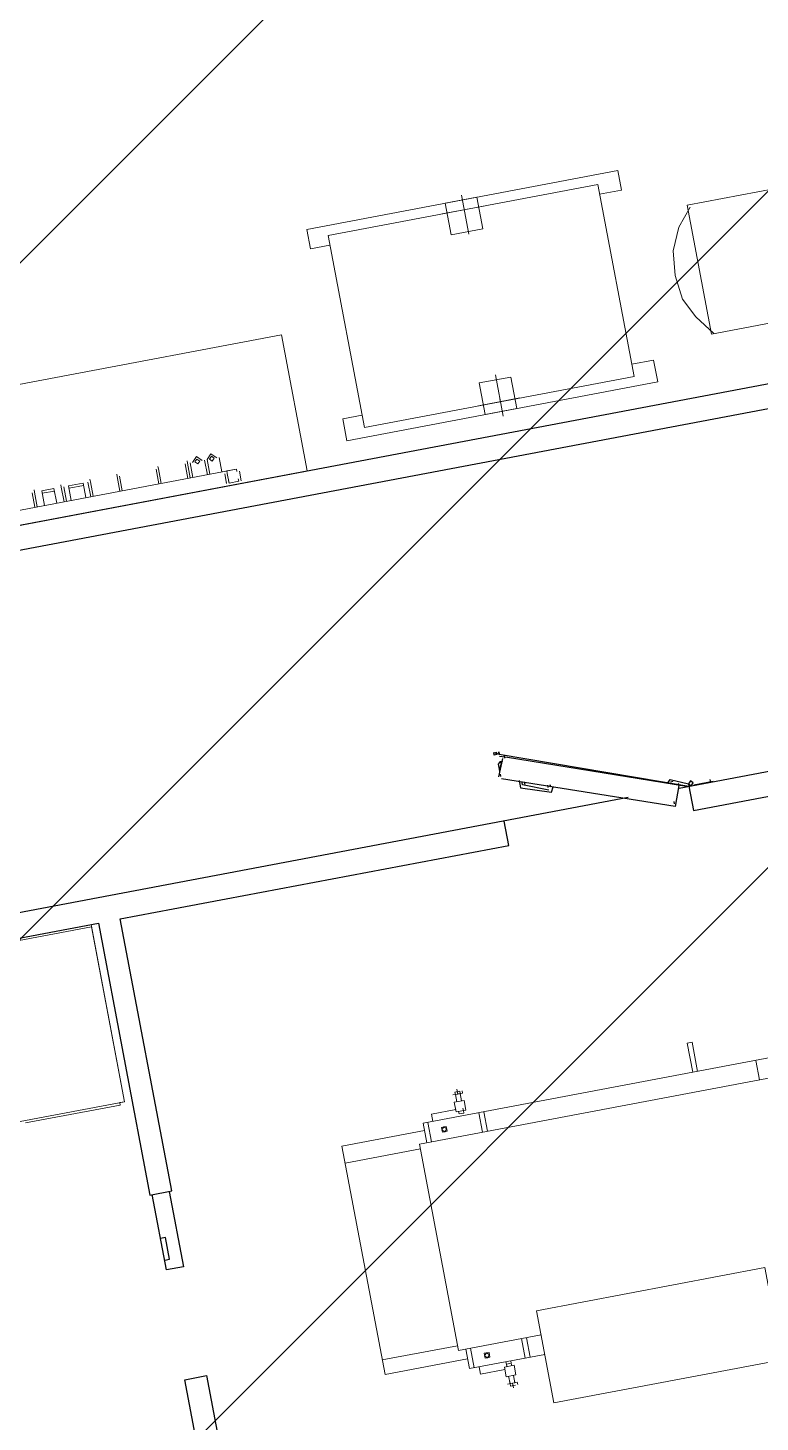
# Model space of a CAD drawing. Extents: x 407440 to 411585, y 6041728 to 6045069.
# Drawn here: x 410363.13 to 410380.13, y 6044200.46 to 6044232.83 of the extents above; entities that cross this region are included whole.
import ezdxf

# ---------------------------------------------------------------- set-up
doc = ezdxf.new("R2010")
doc.units = 0
doc.header["$LTSCALE"] = 5
doc.linetypes.add('foc-TIELINE', pattern=[1.875, 1.25, -0.625])
doc.layers.add('P-PROPOSED-EXISTING-H', color=59, linetype='Continuous')
doc.layers.add('T-TIE', color=201, linetype='foc-TIELINE')

# ---------------------------------------------------------------- blocks, each defined once
blk = doc.blocks.new('P-RIG-877')
at = {"layer": 'T-TIE', "linetype": 'ByBlock', "lineweight": 25}
for points in [[(8.2317, -24.408), (8.2202, -24.408), (8.2317, -24.408), (8.2317, -24.4195), (8.2202, -24.4195), (8.2317, -24.3966), (8.2202, -24.3966), (8.2317, -24.3966), (8.5417, -23.5585), (8.6565, -23.5585), (8.6565, -18.5069), (9.2649, -18.5069), (9.2649, -18.2429), (9.3453, -18.1625), (9.3453, -17.9444), (11.4922, -17.9444)], [(8.5417, -23.6044), (8.5417, -18.3921), (9.2649, -18.3921)], [(5.8437, -32.9382), (5.0745, -33.2252), (5.1089, -33.3171), (5.9241, -33.0186), (5.9241, -32.9038), (6.7736, -32.9038), (6.7736, -27.3012), (5.4878, -27.3012), (5.4878, -27.1864), (6.7736, -27.1864), (6.7736, -20.0798)], [(6.8999, -20.9868), (6.8884, -20.9868), (6.8884, -33.0186), (5.8781, -33.0186)], [(8.5417, -23.4551), (8.5302, -23.4551)], [(8.5072, -23.6503), (8.4957, -23.6388), (8.5302, -23.5585), (8.5417, -23.5585), (8.5417, -23.5699), (8.2546, -24.3621), (8.2432, -24.3966)], [(8.5187, -23.6044), (8.5302, -23.6044), (8.622, -23.6388), (8.3465, -24.408)], [(8.5072, -23.6273), (8.5072, -23.6388)], [(8.6105, -23.6388), (8.5991, -23.6388)], [(8.5417, -23.8455), (8.5417, -33.0186), (9.2649, -33.0186), (9.2649, -33.1678), (9.3453, -33.2482), (9.3453, -33.4663), (11.4922, -33.4663)], [(8.3695, -24.3277), (8.4039, -24.3277), (8.4498, -24.1899), (8.4269, -24.1784)], [(8.4383, -24.2014), (8.3924, -24.3162), (8.3809, -24.3162)], [(8.4269, -24.1899), (8.4154, -24.1899)], [(8.4269, -24.2014), (8.4154, -24.2014)], [(8.3924, -24.3047), (8.3809, -24.3047)], [(8.2546, -24.3736), (8.2432, -24.3736)], [(8.2546, -24.3851), (8.335, -24.4195)], [(8.2661, -24.3966), (8.2661, -24.3851)], [(8.312, -24.408), (8.3006, -24.408), (8.2891, -24.408), (8.3006, -24.408), (8.2776, -24.408), (8.2661, -24.3966), (8.2776, -24.3966), (8.3006, -24.408)], [(8.335, -24.408), (8.3235, -24.408)], [(8.5417, -31.9049), (9.9423, -31.9049), (9.9423, -31.7901), (8.6565, -31.7901), (8.6565, -26.3712), (9.9423, -26.3712), (9.9423, -26.2679), (8.6565, -26.2679), (8.6565, -24.431), (8.5417, -24.431)], [(12.204, -31.9049), (10.8148, -31.9049), (10.8148, -31.7901), (12.0892, -31.7901), (12.0892, -26.3712), (10.8148, -26.3712), (10.8148, -26.2679), (12.0892, -26.2679), (12.0892, -24.431), (12.204, -24.431)], [(9.9423, -26.2794), (10.2982, -26.2794), (10.2982, -26.3598), (9.9423, -26.3598)], [(10.2523, -26.3598), (10.2523, -26.3368), (10.149, -26.3368), (10.149, -26.3598)]]:
    blk.add_lwpolyline(points, dxfattribs=at)
at = {"layer": 'T-TIE', "linetype": 'ByBlock', "lineweight": 18}
for points in [[(6.4981, -22.4104), (6.4981, -23.0648), (5.8896, -23.0648), (5.8896, -21.2279), (6.4981, -21.2279), (6.4981, -21.5034)], [(5.9011, -23.0533), (5.9815, -23.1222), (6.0848, -23.1681), (6.1996, -23.1796), (6.3144, -23.1681), (6.4062, -23.1222), (6.4981, -23.0533)], [(5.7633, -24.7295), (5.7633, -24.8213), (5.6715, -24.8213), (5.6715, -23.3518), (5.7633, -23.3518), (5.7633, -23.4551), (5.7633, -23.3518)], [(6.567, -24.7295), (6.567, -24.8213), (6.6703, -24.8213), (6.6703, -23.3518), (6.567, -23.3518), (6.567, -23.4551), (6.567, -23.3518)], [(5.7174, -24.1899), (5.7174, -23.9947)], [(6.6244, -24.1899), (6.6244, -23.9947)], [(5.6485, -24.0866), (5.8322, -24.0866)], [(5.7174, -24.0866), (5.7059, -24.0866)], [(6.6933, -24.0866), (6.4981, -24.0866)], [(6.6244, -24.0866), (6.6129, -24.0866)], [(6.7507, -25.3495), (6.7622, -25.3495), (6.7622, -25.3954), (6.7162, -25.3954), (6.7047, -25.3954), (6.7047, -25.3495), (6.7047, -26.8534), (6.7162, -26.8534), (6.7622, -26.8534), (6.7507, -26.8534)], [(6.7736, -25.3495), (6.7736, -25.3954)], [(6.6359, -25.4298), (6.6129, -25.4528), (6.6359, -25.4757), (6.7047, -25.4757)], [(6.6359, -25.4183), (6.7047, -25.4183)], [(6.7507, -25.4069), (6.7622, -25.4069), (6.7162, -25.4069)], [(6.7622, -25.3954), (6.7507, -25.3954)], [(6.6359, -25.4987), (6.6129, -25.5217), (6.6359, -25.5446)], [(6.6359, -25.4872), (6.7047, -25.4872)], [(6.6244, -25.5676), (6.6359, -25.5676), (6.7047, -25.5676)], [(6.6359, -25.5561), (6.7047, -25.5561)], [(6.6359, -25.5791), (6.7047, -25.5791)], [(6.6244, -25.7054), (6.6359, -25.7054), (6.7047, -25.7054)], [(6.6359, -25.7168), (6.7047, -25.7168)], [(6.6359, -25.889), (6.7047, -25.889)], [(6.6244, -25.9005), (6.6359, -25.9005), (6.7047, -25.9005)], [(6.6244, -26.0268), (6.6359, -26.0268), (6.7047, -26.0268)], [(6.6359, -26.0383), (6.7047, -26.0383)], [(6.7047, -26.0613), (6.6359, -26.0613), (6.6359, -26.1301), (6.7047, -26.1301)], [(6.6473, -26.0613), (6.6473, -26.1301)], [(6.6359, -26.1531), (6.7047, -26.1531)], [(6.6244, -26.1646), (6.6359, -26.1646), (6.7047, -26.1646)], [(6.7047, -26.199), (6.6359, -26.199), (6.6359, -26.2564), (6.7047, -26.2564)], [(6.6473, -26.199), (6.6473, -26.2564)], [(6.6244, -26.2909), (6.6359, -26.2909), (6.7047, -26.2909)], [(6.6359, -26.3024), (6.7047, -26.3024)], [(8.6565, -26.4057), (9.4946, -26.4057), (8.668, -26.4057), (8.668, -26.8994)], [(9.4946, -26.8994), (9.4946, -26.4057), (9.4946, -26.4286), (9.506, -26.4286), (9.506, -26.8764)]]:
    blk.add_lwpolyline(points, dxfattribs=at)
at = {"layer": 'T-TIE', "linetype": 'ByBlock', "lineweight": 5}
for points in [[(10.9182, -23.6273), (10.9182, -22.9385), (9.9423, -22.9385), (9.9423, -25.0969), (10.9182, -25.0969), (10.9182, -24.7065)], [(9.9423, -23.237), (9.8505, -23.237), (9.8505, -25.0624)], [(9.9423, -23.4896), (9.8505, -23.4896)], [(9.8505, -23.7881), (9.7127, -23.7881), (9.7127, -23.7651), (9.8505, -23.7651)], [(11.01, -24.7065), (11.01, -25.0624)], [(9.9423, -24.7754), (9.8505, -24.7754)], [(11.01, -24.7754), (10.9182, -24.7754)], [(9.7242, -24.8787), (9.7471, -24.8787), (9.7471, -24.8558), (9.7357, -24.8558)], [(9.9423, -24.7984), (9.8505, -24.7984)], [(11.01, -24.7984), (10.9182, -24.7984)], [(11.1248, -24.8558), (11.1133, -24.8558), (11.1133, -24.8787), (11.1133, -24.9017)], [(9.7357, -24.8902), (9.7471, -24.8902), (9.7816, -24.8902)], [(9.7471, -24.8673), (9.7816, -24.8673)], [(9.7471, -24.9017), (9.7471, -24.8787)], [(9.816, -24.8673), (9.8275, -24.8673), (9.8275, -24.8902), (9.839, -24.8902), (9.839, -24.8673), (9.8275, -24.8673)], [(9.8505, -25.0165), (9.816, -25.0165), (9.816, -24.9017)], [(11.033, -24.8902), (11.0215, -24.8902), (11.0215, -24.8673), (11.0215, -24.8902), (11.01, -24.8902)], [(11.033, -24.8673), (11.0215, -24.8673), (11.01, -24.8673)], [(11.0445, -24.9017), (11.0445, -25.0165), (11.01, -25.0165)], [(11.1133, -24.8673), (11.0789, -24.8673)], [(11.0789, -24.8902), (11.1133, -24.8902), (11.1019, -24.8902)], [(11.1019, -24.8673), (11.1133, -24.8673), (11.1133, -24.8902), (11.1248, -24.8902), (11.1248, -24.8673)], [(11.1363, -24.8787), (11.1133, -24.8787)], [(9.9423, -25.0395), (9.8505, -25.0395)], [(11.01, -25.0395), (10.9182, -25.0395)], [(9.9423, -25.0624), (9.8505, -25.0624), (9.9423, -25.0624)], [(10.9641, -25.0624), (10.9641, -25.4528), (9.8849, -25.4528), (9.8849, -25.0624)], [(9.9653, -25.0969), (9.9653, -25.4528)], [(10.8952, -25.0969), (10.8952, -25.4528)], [(11.01, -25.0624), (10.9182, -25.0624), (11.01, -25.0624)]]:
    blk.add_lwpolyline(points, dxfattribs=at)
at = {"layer": 'T-TIE', "linetype": 'ByBlock', "lineweight": 18}
for points in [[(5.7174, -23.4551), (5.7174, -24.7295), (6.6244, -24.7295), (6.6244, -23.4551)], [(11.2396, -23.6273), (10.8034, -23.6273), (10.8034, -24.7065), (11.2396, -24.7065)], [(5.8207, -24.0177), (5.6715, -24.0177), (5.6715, -24.1669), (5.8207, -24.1669)], [(6.6703, -24.0177), (6.5211, -24.0177), (6.5211, -24.1669), (6.6703, -24.1669)], [(6.7736, -25.028), (6.1307, -25.028), (6.1307, -27.1634), (6.7736, -27.1634)], [(6.7047, -25.3495), (6.7162, -25.3495)], [(6.7622, -25.338), (6.7162, -25.338)], [(6.6359, -25.4413), (6.6244, -25.4528), (6.6359, -25.4643), (6.6473, -25.4528)], [(6.6359, -25.5102), (6.6244, -25.5217), (6.6359, -25.5331), (6.6473, -25.5217)]]:
    blk.add_lwpolyline(points, close=True, dxfattribs=at)
at = {"layer": 'T-TIE', "linetype": 'ByBlock', "lineweight": 25}
for points in [[(8.5417, -23.5355), (8.5417, -23.4437)], [(8.5417, -23.547), (8.5302, -23.5355), (8.5187, -23.547), (8.5302, -23.5585)]]:
    blk.add_lwpolyline(points, close=True, dxfattribs=at)
at = {"layer": 'T-TIE', "linetype": 'ByBlock', "lineweight": 5}
for points in [[(9.7816, -24.8558), (9.7816, -24.9017), (9.8275, -24.9017), (9.8275, -24.8558)], [(11.033, -24.8558), (11.033, -24.9017), (11.0789, -24.9017), (11.0789, -24.8558)], [(9.7357, -24.8673), (9.7357, -24.8902), (9.7471, -24.8902), (9.7471, -24.8673)], [(9.8849, -24.9821), (9.9079, -24.9821), (9.9079, -24.9706), (9.9079, -24.9591), (9.8849, -24.9591), (9.8849, -24.9706)], [(9.8964, -24.9591), (9.8849, -24.9706), (9.8964, -24.9821), (9.9079, -24.9706)], [(9.8964, -24.9591), (9.8849, -24.9706), (9.8964, -24.9821), (9.9079, -24.9706)], [(10.9526, -24.9706), (10.9526, -24.9591), (10.9756, -24.9591), (10.9756, -24.9706), (10.9756, -24.9821), (10.9526, -24.9821)], [(10.9641, -24.9591), (10.9526, -24.9706), (10.9641, -24.9821), (10.9756, -24.9706)], [(10.9641, -24.9591), (10.9526, -24.9706), (10.9641, -24.9821), (10.9756, -24.9706)]]:
    blk.add_lwpolyline(points, close=True, dxfattribs=at)

msp = doc.modelspace()

# ---------------------------------------------------------------- hatches: boundary and pattern name
at = {"layer": 'P-PROPOSED-EXISTING-H'}
h = msp.add_hatch(dxfattribs=at)
h.set_pattern_fill('ANSI31', color=256, scale=3.498392, style=0)
h.set_pattern_definition([(45, (-102.852, 2739.382), (-7.854113246, 7.854113246), [])])
edge = h.paths.add_edge_path()
edge.add_line((410849.565, 6043843.767), (410381.581, 6043755.258))
edge.add_line((410381.581, 6043755.258), (409934.712, 6043670.743))
edge.add_line((409934.712, 6043670.743), (409814.106, 6044308.44))
edge.add_line((409814.106, 6044308.44), (410263.945, 6044377.375))
edge.add_line((410263.945, 6044377.375), (410794.85, 6044458.734))
edge.add_line((410794.85, 6044458.734), (411169.273, 6044565.411))
edge.add_line((411169.273, 6044565.411), (411290.002, 6043927.065))
edge.add_line((411290.002, 6043927.065), (411039.067, 6043879.607))
edge.add_arc((410922.403, 6043977.554), 152.33, 241.43508, 319.98432, ccw=False)

# ---------------------------------------------------------------- block references
at = {"layer": 'T-TIE', "linetype": 'ByBlock', "xscale": 4.999999999955019, "yscale": 4.999999999955019, "zscale": 4.999999999955019, "rotation": 280.7096999997605}
msp.add_blockref('P-RIG-877', (410486.28, 6044279.077), dxfattribs=at)

doc.saveas('drawing.dxf')
